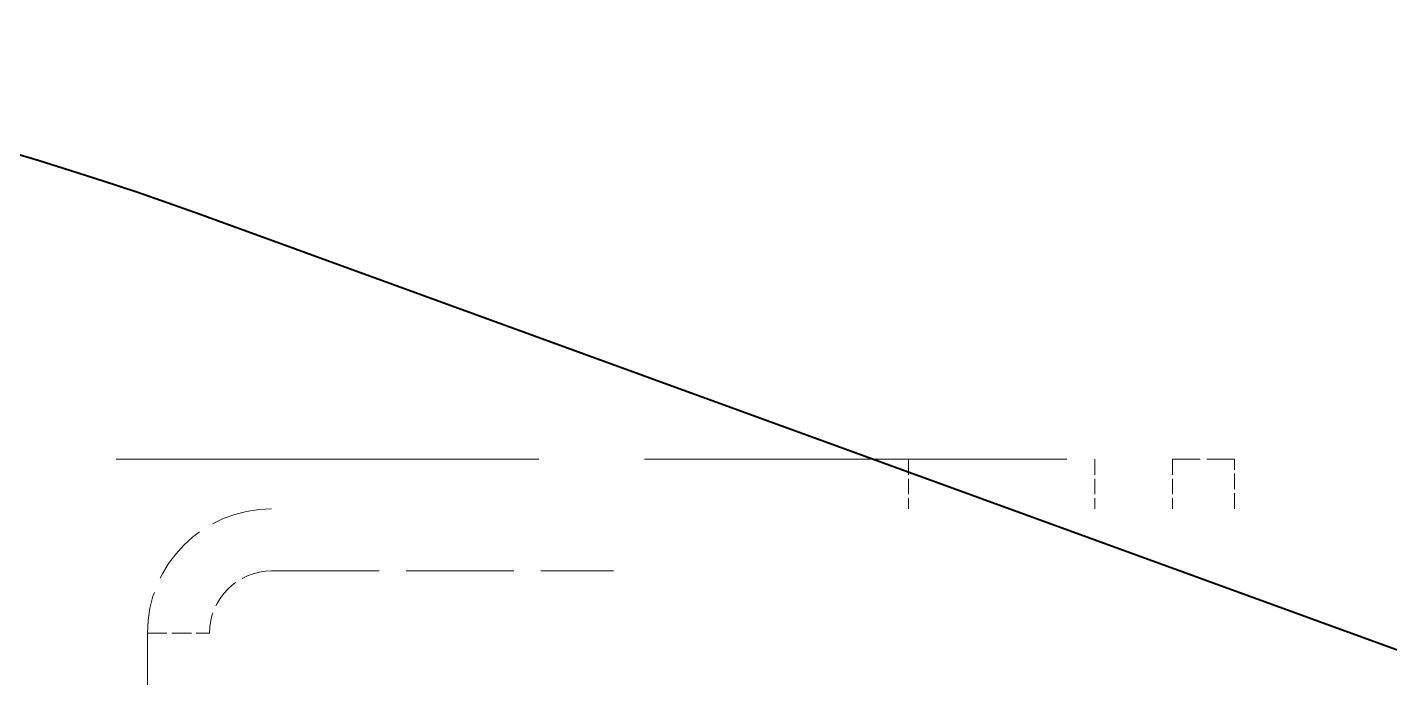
# Model space of a CAD drawing. Header units: millimetres. Extents: x 0 to 5887, y 0 to 4158.
# Drawn here: x 3094.31 to 3138.17, y 2030.25 to 2051.19 of the extents above; entities that cross this region are included whole.
import ezdxf

# ---------------------------------------------------------------- set-up
doc = ezdxf.new("R2010")
doc.units = ezdxf.units.MM
doc.header["$LTSCALE"] = 7
doc.linetypes.add('DASHED', pattern=[0.2067, 0.1654, -0.0413])
doc.layers.add('가려진 것(ISO)', color=2, linetype='DASHED', lineweight=18)
doc.layers.add('가시적인 것(ISO)', color=3, linetype='Continuous', lineweight=40)

msp = doc.modelspace()

# ---------------------------------------------------------------- linework, layer by layer
at = {"layer": '가려진 것(ISO)', "ltscale": 11.749257}
msp.add_line((3080.1748, 2037.2871), (3131.1748, 2037.2871), dxfattribs=at)
at = {"layer": '가려진 것(ISO)', "ltscale": 0.435259}
for p, q in [((3122.6748, 2037.2871), (3122.6748, 2035.6871)), ((3128.6748, 2037.2871), (3128.6748, 2035.6871)), ((3131.1748, 2037.2871), (3131.1748, 2035.6871)), ((3133.1748, 2035.6871), (3133.1748, 2037.2871))]:
    msp.add_line(p, q, dxfattribs=at)
at = {"layer": '가려진 것(ISO)', "ltscale": 0.769514}
msp.add_line((3133.1748, 2037.2871), (3131.1748, 2037.2871), dxfattribs=at)
at = {"layer": '가려진 것(ISO)', "ltscale": 2.992995}
msp.add_line((3102.1748, 2033.6871), (3113.1748, 2033.6871), dxfattribs=at)
at = {"layer": '가려진 것(ISO)', "ltscale": 11.288502}
for p, q in [((3098.1748, 2031.6871), (3098.1748, 1982.6871)), ((3100.1748, 1982.6871), (3100.1748, 2031.6871))]:
    msp.add_line(p, q, dxfattribs=at)
at = {"layer": '가려진 것(ISO)', "ltscale": 0.544099}
msp.add_line((3098.1748, 2031.6871), (3100.1748, 2031.6871), dxfattribs=at)
at = {"layer": '가려진 것(ISO)', "ltscale": 1.709552}
msp.add_arc((3102.1748, 2031.6871), 4, 90, 180, dxfattribs=at)
at = {"layer": '가려진 것(ISO)', "ltscale": 0.854726}
msp.add_arc((3102.1748, 2031.6871), 2, 90, 180, dxfattribs=at)
at = {"layer": '가시적인 것(ISO)'}
msp.add_line((3199.2253, 2008.9965), (3099.8768, 2045.1564), dxfattribs=at)
msp.add_arc((3065.6748, 1951.1871), 100, 70, 110, dxfattribs=at)

doc.saveas('drawing.dxf')
